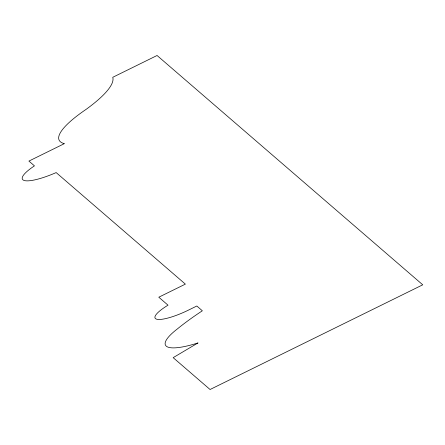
<?xml version="1.0" encoding="UTF-8"?>
<svg xmlns="http://www.w3.org/2000/svg" width="445" height="445" viewBox="0 0 445 445"><rect width="100%" height="100%" fill="white"/><g stroke="black" fill="none" stroke-linecap="round" stroke-linejoin="round"><path stroke-width="0.67" d="M197.903 342.978L173.166 357.658L210.068 389.509L422.75 284.817L157.063 55.492L112.752 77.302A109.715 24.681 -24.9 0 1 86.224 109.286A90.58 20.375 -24.9 0 0 64.364 143.635L28.914 161.084L34.449 165.863A37.08 8.338 -24.9 0 0 24.214 180.492A37.08 8.338 -24.9 0 0 56.159 172.588L185.381 284.127L158.793 297.21L168.021 305.175A30.744 6.914 -24.9 0 0 157.046 319.288A30.744 6.914 -24.9 0 0 189.242 309.731L196.812 306.004L202.347 310.782A150.916 33.948 -24.9 0 0 177.477 328.838A60.481 13.606 -24.9 0 0 197.903 342.978"/></g></svg>
